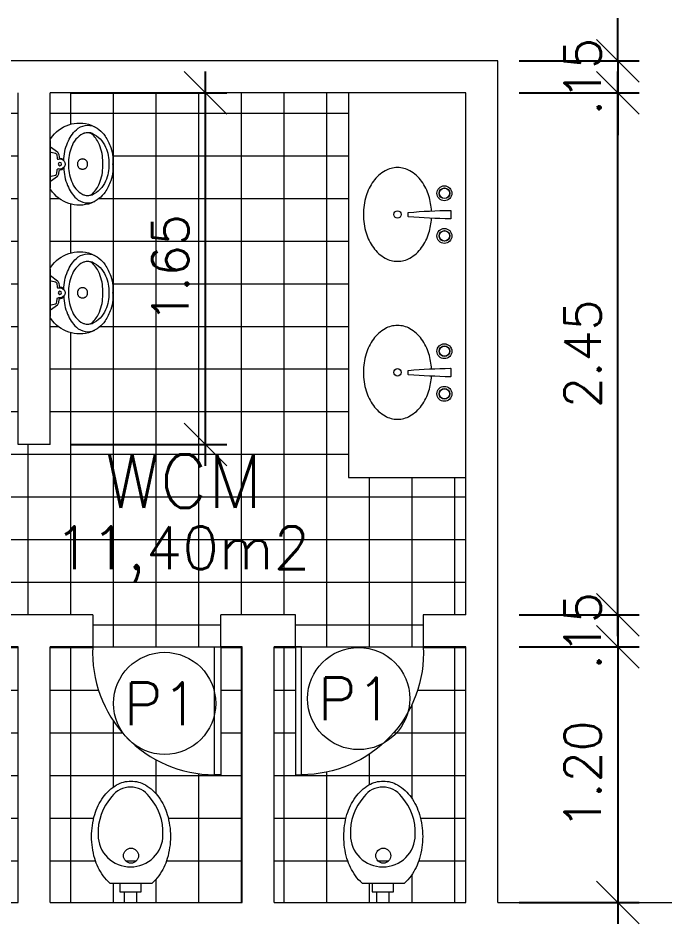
# Model space of a CAD drawing. Header units: millimetres. Extents: x 521 to 1055, y 261 to 520.
# Drawn here: x 575.988 to 579.021, y 374.396 to 378.646 of the extents above; entities that cross this region are included whole.
import ezdxf
from ezdxf.enums import TextEntityAlignment as Align

# ---------------------------------------------------------------- set-up
doc = ezdxf.new("R2010")
doc.units = ezdxf.units.MM
doc.linetypes.add('CONTINU', pattern=[0])
doc.linetypes.add('DASHDOT', pattern=[1, 0.5, -0.25, 0, -0.25])
doc.layers.add('0.1', color=8, linetype='Continuous', lineweight=13)
doc.styles.add('ROMANS', font='romans')
doc.styles.get("Standard").update_dxf_attribs({"font": 'romans.shx'})
doc.dimstyles.new('Fares Eng - 50', dxfattribs={"dimscale": 2, "dimtxt": 0.085, "dimasz": 0.1, "dimexe": 0.05, "dimexo": 0.05, "dimgap": 0.04, "dimtad": 1, "dimzin": 4, "dimdsep": 46, "dimtxsty": 'ROMANS', "dimblk1": 'OBLIQUE', "dimblk2": 'OBLIQUE', "dimsah": 1, "dimcen": 0.05, "dimdle": 0.05, "dimclrd": 8, "dimclre": 8, "dimclrt": 8, "dimaunit": 1, "dimadec": 0, "dimazin": 0, "dimtfac": 1, "dimtix": 1, "dimtmove": 2, "dimatfit": 0, "dimldrblk": 'OPEN90', "dimfxl": 1, "dimtolj": 1, "dimtzin": 0, "dimarcsym": 0})
pattern_1 = [(0, (-100.5649307543961, 798.4929766788952), (0, -0.2), []), (270, (-100.5649307543961, 798.4929766788952), (-0.2, -1.224606353822377e-17), [])]

# ---------------------------------------------------------------- blocks, each defined once
blk = doc.blocks.new('_OBLIQUE')
at = {"color": 0, "linetype": 'ByBlock'}
blk.add_line((-0.5, -0.5), (0.5, 0.5), dxfattribs=at)
blk = doc.blocks.new('*D1013')
at = {"layer": '0.1', "color": 8, "linetype": 'CONTINU', "lineweight": -2, "transparency": 16777216}
for p, q in [((578.7999868507984, 375.8464883394475), (578.7999868507984, 376.0464883394475)), ((578.3377410264083, 375.8464883394475), (578.8999868507984, 375.8464883394475)), ((578.7999868507984, 375.8464883394475), (578.7999868507984, 375.6964883394475)), ((578.3377410264083, 375.6964883394475), (578.8999868507984, 375.6964883394475)), ((578.7999868507984, 375.6964883394475), (578.7999868507984, 375.4964883394475))]:
    blk.add_line(p, q, dxfattribs=at)
at = {"layer": 'DEFPOINTS', "color": 0, "linetype": 'CONTINU', "lineweight": -2, "transparency": 16777216}
for p in [(578.2377410264082, 375.8464883394475), (578.2377410264082, 375.6964883394475), (578.7999868507984, 375.6964883394475)]:
    blk.add_point(p, dxfattribs=at)
at = {"layer": '0.1', "color": 8, "linetype": 'CONTINU', "lineweight": -2, "transparency": 16777216, "xscale": 0.2, "yscale": 0.2, "zscale": 0.2}
for p, rotation in [((578.7999868507984, 375.8464883394475), 270), ((578.7999868507984, 375.6964883394475), 90)]:
    blk.add_blockref('_OBLIQUE', p, dxfattribs=dict(at, rotation=rotation))
at = {"layer": '0.1', "color": 8, "linetype": 'CONTINU', "transparency": 16777216, "insert": (578.6349868507983, 375.7714883394476), "char_height": 0.17, "attachment_point": 5, "rotation": 90, "style": 'ROMANS'}
blk.add_mtext('\\A1;.15', dxfattribs=at)
blk = doc.blocks.new('_Open90')
at = {"color": 0, "linetype": 'ByBlock', "lineweight": -2}
for p, q in [((-0.5, 0.5), (0, 0)), ((0, 0), (-1, 0)), ((0, 0), (-0.5, -0.5))]:
    blk.add_line(p, q, dxfattribs=at)
blk = doc.blocks.new('*D1014')
at = {"layer": '0.1', "color": 8, "linetype": 'CONTINU', "lineweight": -2, "transparency": 16777216}
for p, q in [((578.7999868507984, 375.7964883394475), (578.7999868507984, 374.3964883394476)), ((578.3377410264083, 375.6964883394475), (578.8999868507984, 375.6964883394475)), ((578.3377410264084, 374.4964883394476), (578.8999868507984, 374.4964883394476))]:
    blk.add_line(p, q, dxfattribs=at)
at = {"layer": 'DEFPOINTS', "color": 0, "linetype": 'CONTINU', "lineweight": -2, "transparency": 16777216}
for p in [(578.2377410264082, 375.6964883394475), (578.2377410264083, 374.4964883394476), (578.7999868507984, 374.4964883394476)]:
    blk.add_point(p, dxfattribs=at)
at = {"layer": '0.1', "color": 8, "linetype": 'CONTINU', "lineweight": -2, "transparency": 16777216, "xscale": 0.2, "yscale": 0.2, "zscale": 0.2}
for p, rotation in [((578.7999868507984, 375.6964883394475), 90), ((578.7999868507984, 374.4964883394476), 270)]:
    blk.add_blockref('_OBLIQUE', p, dxfattribs=dict(at, rotation=rotation))
at = {"layer": '0.1', "color": 8, "linetype": 'CONTINU', "transparency": 16777216, "insert": (578.6349868507983, 375.0964883394476), "char_height": 0.17, "attachment_point": 5, "rotation": 90, "style": 'ROMANS'}
blk.add_mtext('\\A1;1.20', dxfattribs=at)
blk = doc.blocks.new('*D1015')
at = {"layer": '0.1', "color": 8, "linetype": 'CONTINU', "lineweight": -2, "transparency": 16777216}
for p, q in [((578.7999868507984, 378.4464883394476), (578.7999868507984, 378.6464883394476)), ((578.3377410264084, 378.4464883394476), (578.8999868507984, 378.4464883394476)), ((578.7999868507984, 378.4464883394476), (578.7999868507984, 378.2964883394475)), ((578.3377410264084, 378.2964883394475), (578.8999868507984, 378.2964883394475)), ((578.7999868507984, 378.2964883394475), (578.7999868507984, 378.0964883394475))]:
    blk.add_line(p, q, dxfattribs=at)
at = {"layer": 'DEFPOINTS', "color": 0, "linetype": 'CONTINU', "lineweight": -2, "transparency": 16777216}
for p in [(578.2377410264083, 378.4464883394476), (578.2377410264083, 378.2964883394475), (578.7999868507984, 378.2964883394475)]:
    blk.add_point(p, dxfattribs=at)
at = {"layer": '0.1', "color": 8, "linetype": 'CONTINU', "lineweight": -2, "transparency": 16777216, "xscale": 0.2, "yscale": 0.2, "zscale": 0.2}
for p, rotation in [((578.7999868507984, 378.4464883394476), 270), ((578.7999868507984, 378.2964883394475), 90)]:
    blk.add_blockref('_OBLIQUE', p, dxfattribs=dict(at, rotation=rotation))
at = {"layer": '0.1', "color": 8, "linetype": 'CONTINU', "transparency": 16777216, "insert": (578.6349868507983, 378.3714883394476), "char_height": 0.17, "attachment_point": 5, "rotation": 90, "style": 'ROMANS'}
blk.add_mtext('\\A1;.15', dxfattribs=at)
blk = doc.blocks.new('P60')
at = {"color": 252}
blk.add_lwpolyline([(-0.6000000000000227, 0.05960000000008298), (0, 0.05960000000008298), (0, 0.03000000000000114), (-0.6000000000000227, 0.03000000000000114)], close=True, dxfattribs=at)
at = {"color": 8}
blk.add_arc((-0.02886986666674457, 0.05960000000008306), 0.5711301333332781, 87.10253993610587, 180, dxfattribs=at)
blk = doc.blocks.new('Vaso')
for points in [[(0.02999999999997272, -0.04999999999995453), (0.02999999999997272, 0), (-0.02999999999997272, 0), (-0.02999999999997272, -0.04999999999995453)], [(0.04999999999995453, -0.09000000000014552), (0.04999999999995453, -0.04999999999995453), (-0.04999999999995453, -0.04999999999995453), (-0.04999999999995453, -0.09000000000014552)]]:
    blk.add_lwpolyline(points)
for points in [[(0.1828955200001019, -0.3100000000001728, -0.071776), (0.1680402599999979, -0.4129498500001318, -0.083144), (0.128710270000056, -0.4938477600001079, -0.106699), (0.06516211000007388, -0.5518467399999736, -0.132564), (-0.002104480000070907, -0.5700000000001637, -0.132564), (-0.06937106999998832, -0.5518467399999736, -0.106699), (-0.1329192299999704, -0.4938477600001079, -0.083144), (-0.1722492199999124, -0.4129498500001318, -0.071776), (-0.1871044800000163, -0.3100000000001728, -0.071776), (-0.1722492199999124, -0.2070501499999864, -0.083144), (-0.1329192299999704, -0.1261522400000104, -0.060171), (-0.09999999999990905, -0.09000000000014552), (0.09579103999999461, -0.09000000000014552, -0.060171), (0.128710270000056, -0.1261522400000104, -0.083144), (0.1680402599999979, -0.2070501499999864, -0.071776)], [(-0.08763701527800549, -0.4972033683313839, 0.2473999053505774), (0, -0.5413053001348089, 0.2473999053505774), (0.08763701527800549, -0.4972033683313839, 0.1978584598758542), (0.1521044799999345, -0.3175259839795217, 0.4183289460701766), (0, -0.1675407474929216, 0.4183289460701766), (-0.1521044799999345, -0.3175259839795217, 0.1978584598758542)]]:
    blk.add_lwpolyline(points, format="xyb", close=True)
blk.add_circle((-0.002104480000070907, -0.2200259839794398), 0.03525)
blk = doc.blocks.new('MIC')
for p, q in [((-7.181022390642248e-30, -3.552713678800501e-15), (2.253725092833587e-16, 0.1114999999999959)), ((0.294006887496943, 0.001700320565272878), (0.294006887496943, -4.146983364735735e-15)), ((-2.253725092833731e-16, -0.111500000000003), (-7.181022390642248e-30, -3.552713678800501e-15)), ((0.294006887496943, -4.146983364735735e-15), (0.294006887496943, -0.001700320565281172))]:
    blk.add_line(p, q)
for points in [[(0.06389889671298657, 0.01598841757203382, -0.1006025227802019), (0.08200000000000095, 0.09999999999999948, -0.1146110086684233), (0.1229999999999997, 0.1609999999999993, -0.3098364236183091), (0.2095199143072243, 0.1751021543491027, -0.3098364236183091)], [(0.1613928576543483, -0.1455672248154997), (0.1649101941308434, -0.1467308523902687, 0.1890387966786642), (0.1966600698150721, -0.1450091000326438, 0.1890137212314096), (0.2599702370741317, -0.07963134921959511, 0.1168018518744347), (0.2749686266706473, -2.332144905471686e-15, 0.1168018518744347), (0.2599702370741321, 0.0796313492195905, 0.1890137212314096), (0.1966600698150728, 0.1450091000326395, 0.1890387966786642), (0.164910194130844, 0.1467308523902645), (0.1613928576543489, 0.1455672248154954)], [(1.072361025267808e-16, 0.05305361097392058, -0.4731156655992713), (0.005000000000000895, 0.05599999999999915), (0.02500000000000046, 0.05149999999999894, -0.3625423988178856), (0.03149999999999951, 0.04299999999999742), (0.03250000000000069, 0.02849999999999924, 0.5647686887747856), (0.03857059185199323, 0.02282112824928532)], [(0.002000000000000831, 0.0804999999999989), (0.03400000000000081, 0.05699999999999676, -0.1805002929806469), (0.04100000000000046, 0.04549999999999868), (0.04299999999999932, 0.03199999999999816, 0.350290051334585), (0.04850000000000071, 0.02599999999999793, -0.2520343750682387), (0.06300000000000065, 0.01949999999999883)], [(-1.072361025267879e-16, -0.05305361097392414, 0.4731156655992713), (0.005000000000000668, -0.05600000000000272), (0.02500000000000025, -0.05150000000000259, 0.3625423988178856), (0.03149999999999933, -0.0430000000000011), (0.03250000000000058, -0.02850000000000292, -0.5647686887747856), (0.03857059185199314, -0.02282112824928902)], [(0.002000000000000505, -0.08050000000000246), (0.03400000000000058, -0.05700000000000045, 0.1805002929806469), (0.04100000000000028, -0.0455000000000024), (0.0429999999999992, -0.03200000000000189, -0.350290051334585), (0.0485000000000006, -0.02600000000000167, 0.2520343750682387), (0.06300000000000057, -0.01950000000000264)], [(0.06389889671298651, -0.01598841757203763, 0.1006025227802019), (0.08200000000000053, -0.1000000000000034, 0.1146110086684233), (0.122999999999999, -0.1610000000000034, 0.3098364236183091), (0.2095199143072236, -0.1751021543491071, 0.3098364236183091)]]:
    blk.add_lwpolyline(points, format="xyb")
blk.add_lwpolyline([(0.2469999999999999, -2.275612532610937e-15), (0.2471178908324276, -0.007832022022059848, -0.1020165053088811), (0.2314231464083887, -0.09020397524524396, -0.1006339586119125), (0.1998321805410083, -0.1371621200431705, -0.3104304348799956), (0.1587115284339952, -0.14447530021719, -0.02983714588725854), (0.1530000000000002, -0.1425000000000004, -0.1938874956134008), (0.1005000000000001, -0.08000000000000028, -0.09663518521957772), (0.08549999999999969, -1.949176117819334e-15, -0.09663518521957772), (0.1005000000000004, 0.07999999999999631, -0.1938874956134008), (0.1530000000000007, 0.1424999999999962, -0.02983714588725854), (0.1587115284339958, 0.1444753002171858, -0.3104304348799956), (0.1998321805410089, 0.1371621200431661, -0.1006339586119125), (0.2314231464083891, 0.09020397524523946, -0.1020165053088811), (0.2471178908324277, 0.007832022022055296)], format="xyb", close=True)
blk.add_circle((0.04599999999999937, -1.869335632467826e-15), 0.0075)
at = {"linetype": 'DASHDOT'}
blk.add_circle((0.1519999999999992, -2.083591112145287e-15), 0.024, dxfattribs=at)
for centre, radius, start, end in [((0.1377702899573948, 0.0315578556840454), 0.1611987715412378, 69.96350135858401, 146.725367118701), ((0.1386857544530518, 0.0475243997117098), 0.1459577868522475, 35.25885026493741, 68.15339377250778), ((0.0354886119335873, -0.01077122697287798), 0.2641474675909128, 26.26255795670085, 32.66128229190893), ((0.01420555517480282, 0.1112656864088919), 0.01420748748665075, 142.0649101323887, 179.0550202112607), ((-0.02926556299823355, -0.04272209828493694), 0.336355232746058, 21.06742201065763, 26.2625579567061), ((0.159761937990389, 0.03009408813070781), 0.1337877300855334, 1.845086542449727, 21.06742201065554), ((0.04599999999999937, -1.869335632467826e-15), 0.024, 251.967363912805, 108.0326360871948), ((-0.7216496446169334, 0.001700320565274931), 1.015656532113876, 359.9999999999999, 1.845086542450083), ((0.1597619379903889, -0.03009408813071201), 0.1337877300855336, 338.9325779893443, 358.15491345755), ((-0.7216496446169334, -0.001700320565275566), 1.015656532113876, 358.1549134575496, 359.9999999999998), ((-0.02926556299823338, 0.04272209828493351), 0.3363552327460579, 333.7374420432938, 338.9325779893422), ((0.01420555517480237, -0.1112656864088955), 0.014207487486651, 180.9449797887391, 217.935089867611), ((0.1377702899573947, -0.03155785568404951), 0.1611987715412371, 213.2746328812987, 290.0364986414158), ((0.03548861193358734, 0.01077122697287429), 0.2641474675909128, 327.3387177080908, 333.7374420432989), ((0.1386857544530517, -0.0475243997117139), 0.1459577868522475, 291.846606227492, 324.7411497350624)]:
    blk.add_arc(centre, radius, start, end)
blk = doc.blocks.new('Cuba')
blk.add_lwpolyline([(0.0007964035890972809, 0.05000000000001137), (-0.007366352336667308, 0.0499999999999925, -0.3896877516864198), (-0.009359223717736526, 0.05183128823838757, -0.01723366479288366), (-0.01917277886242666, 0.247968944425077, -0.4187690770508936), (-0.01717301998914593, 0.25), (0.0007964035890972809, 0.25), (0.01876582716733935, 0.25, -0.4187690770508931), (0.02076558604062009, 0.247968944425077, -0.01723366479288366), (0.01095203089593292, 0.05183128823840271, -0.3896877516864196), (0.008959159514862449, 0.0499999999999925)], format="xyb", close=True)
blk.add_lwpolyline([(-0.01642655458466891, 0.1595521582631534, 0.05959206038068896), (-0.08696014067280601, 0.1471861917011097, 0.08424761497446774), (-0.1555634918610417, 0.1131370849898587, 0.1064685849763624), (-0.2045356555467384, 0.05839934548953352, 0.1301586401875859), (-0.2200000000000006, 0, 0.1301586401875893), (-0.2045356555467384, -0.05839934548953352, 0.1064685849763587), (-0.1555634918610417, -0.1131370849898303, 0.08424761497446792), (-0.08696014067280829, -0.1471861917010813, 0.07328068524213961), (0, -0.1599999999999966, 0.0732806852421363), (0.08696014067280601, -0.1471861917010813, 0.0842476149744677), (0.15556349186104, -0.1131370849898303, 0.1064685849763671), (0.2045356555467367, -0.05839934548950509, 0.1301586401875963), (0.2199999999999989, 0, 0.1301586401875876), (0.2045356555467367, 0.05839934548953352, 0.1064685849763547), (0.15556349186104, 0.1131370849898587, 0.08424761497446004), (0.08696014067280829, 0.1471861917011097, 0.05826802056709933), (0.01801512440569979, 0.1594612693903912, 0.07328068524213464)], format="xyb")
for centre, radius in [((-0.09920359641090386, 0.2199999999999989), 0.035), ((0.1007964035890973, 0.2199999999999989), 0.035), ((0, 0), 0.0175)]:
    blk.add_circle(centre, radius)
at = {"color": 8}
for centre, radius in [((-0.09920359641090386, 0.2199999999999989), 0.025), ((-0.09920359641090386, 0.2199999999999989), 0.024), ((0.1007964035890973, 0.2199999999999989), 0.025), ((0.1007964035890973, 0.2199999999999989), 0.024)]:
    blk.add_circle(centre, radius, dxfattribs=at)
blk = doc.blocks.new('ÁREA')
for p in [(4.97462945148186e-05, 0.003761569252461072), (0, 0)]:
    blk.add_attdef('COMPARTIMENTO', text='', height=0.0025).set_placement(p, align=Align.CENTER)
at = {"color": 1}
for p in [(-4.97462945148186e-05, -0.003761569252461072), (-9.94925890296372e-05, -0.007523138504922144)]:
    blk.add_attdef('ÁREA', text='', height=0.002, dxfattribs=at).set_placement(p, align=Align.CENTER)
blk = doc.blocks.new('*D1016')
at = {"layer": '0.1', "color": 8, "lineweight": -2, "transparency": 16777216}
for p, q in [((576.8670226852952, 376.5464883394475), (576.8670226852952, 378.3964883394476)), ((576.2377410264085, 378.2964883394476), (576.9670226852952, 378.2964883394476)), ((576.2377410264085, 376.6464883394475), (576.9670226852952, 376.6464883394475))]:
    blk.add_line(p, q, dxfattribs=at)
at = {"layer": 'DEFPOINTS', "color": 0, "lineweight": -2, "transparency": 16777216}
for p in [(576.1377410264084, 378.2964883394476), (576.8670226852952, 378.2964883394476), (576.1377410264084, 376.6464883394475)]:
    blk.add_point(p, dxfattribs=at)
at = {"layer": '0.1', "color": 8, "lineweight": -2, "transparency": 16777216, "xscale": 0.2, "yscale": 0.2, "zscale": 0.2}
for p, rotation in [((576.8670226852952, 378.2964883394476), 90), ((576.8670226852952, 376.6464883394475), 270)]:
    blk.add_blockref('_OBLIQUE', p, dxfattribs=dict(at, rotation=rotation))
at = {"layer": '0.1', "color": 8, "transparency": 16777216, "insert": (576.7020226852951, 377.4714883394476), "char_height": 0.17, "attachment_point": 5, "rotation": 90, "style": 'ROMANS'}
blk.add_mtext('\\A1;1.65', dxfattribs=at)
blk = doc.blocks.new('*D1017')
at = {"layer": '0.1', "color": 8, "linetype": 'CONTINU', "lineweight": -2, "transparency": 16777216}
for p, q in [((578.7999868507984, 375.7464883394475), (578.7999868507984, 378.3964883394476)), ((578.3377410264084, 378.2964883394475), (578.8999868507984, 378.2964883394475)), ((578.3377410264083, 375.8464883394475), (578.8999868507984, 375.8464883394475))]:
    blk.add_line(p, q, dxfattribs=at)
at = {"layer": 'DEFPOINTS', "color": 0, "linetype": 'CONTINU', "lineweight": -2, "transparency": 16777216}
for p in [(578.2377410264083, 378.2964883394475), (578.7999868507984, 378.2964883394475), (578.2377410264082, 375.8464883394475)]:
    blk.add_point(p, dxfattribs=at)
at = {"layer": '0.1', "color": 8, "linetype": 'CONTINU', "lineweight": -2, "transparency": 16777216, "xscale": 0.2, "yscale": 0.2, "zscale": 0.2}
for p, rotation in [((578.7999868507984, 378.2964883394475), 90), ((578.7999868507984, 375.8464883394475), 270)]:
    blk.add_blockref('_OBLIQUE', p, dxfattribs=dict(at, rotation=rotation))
at = {"layer": '0.1', "color": 8, "linetype": 'CONTINU', "transparency": 16777216, "insert": (578.6349868507983, 377.0714883394476), "char_height": 0.17, "attachment_point": 5, "rotation": 90, "style": 'ROMANS'}
blk.add_mtext('\\A1;2.45', dxfattribs=at)

msp = doc.modelspace()

# ---------------------------------------------------------------- hatches: boundary and pattern name
at = {"layer": '0.1', "linetype": 'CONTINU'}
h = msp.add_hatch(dxfattribs=at)
h.set_pattern_fill('_USER', color=8, scale=0.2, style=0, double=1, pattern_type=0)
h.set_pattern_definition([(0, (-100.5649307543961, 0), (0, 0.2), []), (90, (-100.5649307543961, 0), (-0.2, 1.224606353822377e-17), [])])
h.paths.add_polyline_path([(577.5377410264089, 378.2964883394475), (576.1377410264084, 378.2964883394476), (576.1377410264084, 378.0729869898494, -0.1628160446244721), (576.1407410264095, 378.0814869898496, -0.3480502846370825), (576.3307410264078, 378.1444869898485, -0.1445233165197684), (576.3956089614273, 378.0932686348172, -0.02792695870552506), (576.4101106896694, 378.0675971221961, -0.02267194023055926), (576.4223480651618, 378.0396732554813, -0.0840704910421127), (576.4312213300298, 377.9958886775929, -0.008050882724628592), (576.4317479139054, 377.9631873104136), (576.4317479139054, 377.9597866692827, -0.0080508827246005), (576.4312213300298, 377.9270853021035, -0.08407049104117602), (576.422348065162, 377.8833007242156, -0.02267194022961322), (576.4101106896699, 377.855376857502, -0.02792695871136476), (576.3956089614248, 377.8297053448755, -0.1445233165107818), (576.3307410264085, 377.7784869898481, -0.348050284641138), (576.1407410264086, 377.8414869898479, -0.162816044595225), (576.1377410264084, 377.8499869898469), (576.1377410264084, 377.4690386615684, -0.1628160446244721), (576.1407410264095, 377.4775386615687, -0.3480502846370825), (576.3307410264078, 377.5405386615676, -0.1445233165197684), (576.3956089614273, 377.4893203065362, -0.02792695870552506), (576.4101106896694, 377.4636487939152, -0.02267194023055926), (576.4223480651618, 377.4357249272003, -0.0840704910421127), (576.4312213300298, 377.3919403493119, -0.008050882724628592), (576.4317479139054, 377.3592389821326), (576.4317479139054, 377.3558383410018, -0.0080508827246005), (576.4312213300298, 377.3231369738226, -0.08407049104117602), (576.422348065162, 377.2793523959347, -0.02267194022961322), (576.4101106896699, 377.2514285292211, -0.02792695871136476), (576.3956089614248, 377.2257570165946, -0.1445233165107818), (576.3307410264085, 377.1745386615672, -0.348050284641138), (576.1407410264086, 377.237538661567, -0.162816044595225), (576.1377410264084, 377.2460386615659), (576.1377410264084, 376.6464883394476), (575.9877410264086, 376.6464883394477), (575.9877410264083, 378.2964883394475), (575.0877410264083, 378.2964883394475), (575.0877410264083, 378.1964883394476), (575.7877410264086, 378.1964883394475), (575.7877410264086, 378.1664883394475, -0.4014455578217007), (575.0877410264086, 377.4964883394476), (575.0877410264086, 377.4664883394476), (575.0877410264085, 376.5464883394476), (575.0877410264073, 375.9464883394473), (575.0877410264075, 375.8464883394475), (575.1877410264087, 375.8464883394475), (575.1877410264086, 375.6964883394476), (575.2173410264087, 375.6964883394476), (575.7877410264086, 375.6964883394475), (575.7877410264088, 375.8464883394475), (575.8177410264086, 375.8464883394475), (576.3377410264081, 375.8464883394476), (576.337741026408, 375.6964883394474), (576.9377410264082, 375.6964883394476), (576.9377410264083, 375.8464883394475), (576.9677410264081, 375.8464883394475), (577.2877410264084, 375.8464883394477), (577.2877410264085, 375.6964883394492), (577.3173410264086, 375.6964883394492), (577.8877410264085, 375.6964883394492), (577.8877410264085, 375.8464883394491), (577.9177410264085, 375.8464883394491), (578.0877410264084, 375.8464883394476), (578.0877410264084, 376.4910939835211), (577.5377410264083, 376.4910939835211)])
h.paths.add_polyline_path([(575.6725158156265, 376.2617693527766, -1), (575.1932281468861, 376.2617693527766, -1)], flags=16)
h.paths.add_polyline_path([(576.3267041689707, 376.2867375116143), (577.2017041689707, 376.2867375116143), (577.2017041689707, 376.6617375116143), (576.3267041689707, 376.6617375116143)], flags=8)
h.paths.add_polyline_path([(576.0742379963682, 375.9636636038721), (577.440904663035, 375.9636636038721), (577.440904663035, 376.3208064610149), (576.0742379963682, 376.3208064610149)], flags=24)
h.paths.add_polyline_path([(576.3267041689707, 376.2867375116143), (577.2017041689707, 376.2867375116143), (577.2017041689707, 376.6617375116143), (576.3267041689707, 376.6617375116143)], flags=24)
h.paths.add_polyline_path([(576.0742379963682, 375.9636636038721), (577.440904663035, 375.9636636038721), (577.440904663035, 376.3208064610149), (576.0742379963682, 376.3208064610149)], flags=8)
h.paths.add_polyline_path([(576.517022685295, 377.1310121489715), (576.517022685295, 377.8119645299238), (576.817022685295, 377.8119645299238), (576.817022685295, 377.1310121489715)], flags=24)
h.paths.add_polyline_path([(575.2113113928322, 376.1128599359623), (575.6065494880702, 376.1128599359623), (575.6065494880702, 376.4128599359623), (575.2113113928322, 376.4128599359623)], flags=24)
h = msp.add_hatch(dxfattribs=at)
h.set_pattern_fill('_USER', color=8, scale=0.2, style=0, double=1, pattern_type=0)
h.set_pattern_definition(pattern_1)
h.paths.add_polyline_path([(575.9877410264085, 374.4964883394476), (575.7315712981485, 374.4964883394476), (575.7315712981484, 374.5464883394475), (575.6715712981485, 374.5464883394475), (575.6715712981485, 374.4964883394476), (575.0877410264084, 374.4964883394476), (575.0877410264084, 374.7964883394475), (575.0877410264102, 375.3964883394475), (575.0877410264087, 375.6964883394475), (575.1877410264086, 375.6964883394476), (575.1877410264086, 375.0964883394475), (575.2173410264098, 375.0964883394475, 0.4291040067098116), (575.7877410264088, 375.6964883394476), (575.9877410264085, 375.6964883394476)])
h.paths.add_polyline_path([(575.5335301149402, 374.9094350569886, -3.073136091760415e-06), (575.5335310613513, 374.9094382681735, 2.298261749447737e-06)], flags=0)
h.paths.add_polyline_path([(575.6684257781485, 374.716514323427, 1), (575.7389257781485, 374.716514323427, 1)], flags=0)
edge = h.paths.add_edge_path(flags=16)
edge.add_arc((575.882836416265, 374.8064880890473), 0.3641606381167727, 163.5782748653673, 179.999960602859, ccw=False)
edge.add_arc((575.7947608749796, 374.8324460039589), 0.2723395385858779, 144.5667168692639, 163.5781902089613, ccw=False)
edge.add_arc((575.7389819163878, 374.872134854788), 0.2038815434230515, 120.2052823623753, 144.56672184459, ccw=False)
edge.add_arc((575.7036757638198, 374.9327841714046), 0.1337041680431426, 89.99999385975178, 120.2053114872979, ccw=False)
edge.add_arc((575.7036757924772, 374.932784171405), 0.1337041680427554, 59.79468851265841, 90.00000614019962, ccw=False)
edge.add_arc((575.668369639909, 374.872134854788), 0.2038815434230601, 35.433278155409994, 59.79471763762467, ccw=False)
edge.add_arc((575.6125906813172, 374.8324460039589), 0.2723395385858707, 16.42180979103881, 35.43328313073607, ccw=False)
edge.add_arc((575.5245151400318, 374.8064880890473), 0.3641606381167788, 3.939714088119217e-05, 16.42172513463271, ccw=False)
edge.add_arc((575.524515140031, 374.8064885898481), 0.3641606381175685, 343.5782748653855, 359.9999606028769, ccw=False)
edge.add_arc((575.6125906813172, 374.7805306749364), 0.2723395385858779, 324.5667168692639, 343.5781902089613, ccw=False)
edge.add_arc((575.6683684967237, 374.7408429171219), 0.2038831085606229, 310.79308703992695, 324.56665782429025, ccw=False)
edge.add_line((575.8015712981484, 374.5864883394477), (575.6057802581485, 374.5864883394477))
edge.add_arc((575.7389830595731, 374.7408429171219), 0.2038831085606259, 215.4333421757097, 229.2069129600731, ccw=False)
edge.add_arc((575.7947608749796, 374.7805306749364), 0.2723395385858707, 196.4218097910387, 215.4332831307361, ccw=False)
edge.add_arc((575.8828364162658, 374.8064885898481), 0.3641606381175744, 180.0000393971231, 196.4217251346145, ccw=False)
at = {"layer": '0.1'}
h = msp.add_hatch(dxfattribs=at)
h.set_pattern_fill('_USER', color=8, scale=0.2, style=0, double=1, pattern_type=0)
h.set_pattern_definition(pattern_1)
h.paths.add_polyline_path([(577.0377410264084, 374.4964883394475), (576.5449770903721, 374.4964883394476), (576.5449770903722, 374.5464883394476), (576.4849770903721, 374.5464883394477), (576.4849770903721, 374.4964883394478), (576.1377410264084, 374.4964883394478), (576.1377410264083, 375.6964883394475), (576.3377410264081, 375.6964883394476, 0.4291040067103729), (576.9081410264081, 375.0964883394475), (576.9377410264082, 375.0964883394475), (576.937741026408, 375.6964883394476), (577.0377410264086, 375.6964883394475)])
h.paths.add_polyline_path([(576.3469359071638, 374.9094350569887, -3.073136091760415e-06), (576.3469368535749, 374.9094382681736, 2.298261749447737e-06)], flags=0)
h.paths.add_polyline_path([(576.4818315703722, 374.7165143234271, 1), (576.5523315703722, 374.7165143234271, 1)], flags=0)
edge = h.paths.add_edge_path(flags=16)
edge.add_arc((576.6962422084887, 374.8064880890474), 0.3641606381167727, 163.5782748653673, 179.999960602859, ccw=False)
edge.add_arc((576.6081666672032, 374.832446003959), 0.2723395385858779, 144.5667168692639, 163.5781902089613, ccw=False)
edge.add_arc((576.5523877086115, 374.8721348547881), 0.2038815434230515, 120.2052823623753, 144.56672184459, ccw=False)
edge.add_arc((576.5170815560434, 374.9327841714047), 0.1337041680431426, 89.99999385975178, 120.2053114872979, ccw=False)
edge.add_arc((576.5170815847008, 374.9327841714051), 0.1337041680427554, 59.79468851265841, 90.00000614019962, ccw=False)
edge.add_arc((576.4817754321326, 374.8721348547881), 0.2038815434230601, 35.433278155409994, 59.79471763762467, ccw=False)
edge.add_arc((576.4259964735409, 374.832446003959), 0.2723395385858707, 16.42180979103881, 35.43328313073607, ccw=False)
edge.add_arc((576.3379209322554, 374.8064880890474), 0.3641606381167788, 3.939714088119217e-05, 16.42172513463271, ccw=False)
edge.add_arc((576.3379209322546, 374.8064885898482), 0.3641606381175685, 343.5782748653855, 359.9999606028769, ccw=False)
edge.add_arc((576.4259964735409, 374.7805306749365), 0.2723395385858779, 324.5667168692639, 343.5781902089613, ccw=False)
edge.add_arc((576.4817742889473, 374.740842917122), 0.2038831085606229, 310.79308703992695, 324.56665782429025, ccw=False)
edge.add_line((576.614977090372, 374.5864883394478), (576.4191860503721, 374.5864883394478))
edge.add_arc((576.5523888517968, 374.740842917122), 0.2038831085606259, 215.4333421757097, 229.2069129600731, ccw=False)
edge.add_arc((576.6081666672032, 374.7805306749365), 0.2723395385858707, 196.4218097910387, 215.4332831307361, ccw=False)
edge.add_arc((576.6962422084895, 374.8064885898482), 0.3641606381175744, 180.0000393971231, 196.4217251346145, ccw=False)
at = {"layer": '0.1', "linetype": 'CONTINU'}
h = msp.add_hatch(dxfattribs=at)
h.set_pattern_fill('_USER', color=8, scale=0.2, style=0, double=1, pattern_type=0)
h.set_pattern_definition(pattern_1)
h.paths.add_polyline_path([(578.0877410264084, 374.4964883394476), (577.7279942209053, 374.4964883394476), (577.7279942209052, 374.5464883394476), (577.6679942209053, 374.5464883394475), (577.6679942209053, 374.4964883394476), (577.1877410264084, 374.4964883394476), (577.1877410264084, 375.6964883394475), (577.2877410264085, 375.6964883394476), (577.2877410264085, 375.0964883394491), (577.3173410264097, 375.0964883394491, 0.2002278114432303), (577.7232294134731, 375.2658172203608, 0.1067036659193093), (577.7877350611603, 375.3437063222366, 0.1648705596941036), (577.8877410264087, 375.6964883394475), (578.0877410264084, 375.6964883394474)])
h.paths.add_polyline_path([(577.5299530436122, 374.9094350770593), (577.529953067386, 374.9094351577257, -2.184166950128146e-06), (577.5299539668137, 374.9094382094947), (577.5299539870119, 374.9094382780265, 2.290948924946051e-06)], flags=0)
h.paths.add_polyline_path([(577.6648487009053, 374.716514323427, 1), (577.7353487009053, 374.716514323427, 1)], flags=0)
edge = h.paths.add_edge_path(flags=16)
edge.add_arc((577.8792593390218, 374.8064880890473), 0.3641606381167727, 163.5782748653673, 179.999960602859, ccw=False)
edge.add_arc((577.7911837977364, 374.8324460039589), 0.2723395385858779, 144.5667168692639, 163.5781902089613, ccw=False)
edge.add_arc((577.7354048391446, 374.872134854788), 0.2038815434230515, 120.2052823623753, 144.56672184459, ccw=False)
edge.add_arc((577.7000986865766, 374.9327841714046), 0.1337041680431426, 89.99999385975178, 120.2053114872979, ccw=False)
edge.add_arc((577.7000987152339, 374.932784171405), 0.1337041680427554, 59.79468851265841, 90.00000614019962, ccw=False)
edge.add_arc((577.6647925626658, 374.872134854788), 0.2038815434230601, 35.433278155409994, 59.79471763762467, ccw=False)
edge.add_arc((577.609013604074, 374.8324460039589), 0.2723395385858707, 16.42180979103881, 35.43328313073607, ccw=False)
edge.add_arc((577.5209380627886, 374.8064880890473), 0.3641606381167788, 3.939714088119217e-05, 16.42172513463271, ccw=False)
edge.add_arc((577.5209380627878, 374.8064885898481), 0.3641606381175685, 343.5782748653855, 359.9999606028769, ccw=False)
edge.add_arc((577.609013604074, 374.7805306749364), 0.2723395385858779, 324.5667168692639, 343.5781902089613, ccw=False)
edge.add_arc((577.6647914194805, 374.7408429171219), 0.2038831085606229, 310.79308703992695, 324.56665782429025, ccw=False)
edge.add_line((577.7979942209051, 374.5864883394477), (577.6022031809052, 374.5864883394477))
edge.add_arc((577.7354059823299, 374.7408429171219), 0.2038831085606259, 215.4333421757097, 229.2069129600731, ccw=False)
edge.add_arc((577.7911837977364, 374.7805306749364), 0.2723395385858707, 196.4218097910387, 215.4332831307361, ccw=False)
edge.add_arc((577.8792593390226, 374.8064885898481), 0.3641606381175744, 180.0000393971231, 196.4217251346145, ccw=False)

# ---------------------------------------------------------------- linework, layer by layer
at = {"layer": '0.1', "color": 7}
for p, q in [((578.2377410264083, 378.4464883394476), (575.0877410264084, 378.4464883394476)), ((578.2377410264083, 374.4964883394476), (578.2377410264083, 378.4464883394476)), ((575.9877410264086, 376.6464883394476), (575.9877410264085, 378.2964883394476)), ((578.0877410264085, 378.2964883394475), (576.1377410264084, 378.2964883394476)), ((576.1377410264084, 376.6464883394475), (576.1377410264084, 378.2964883394476)), ((578.0877410264084, 375.8464883394476), (578.0877410264085, 378.2964883394475)), ((576.1377410264084, 376.6464883394475), (575.9877410264086, 376.6464883394476)), ((576.3377410264083, 375.8464883394476), (575.7877410264085, 375.8464883394475)), ((576.3377410264083, 375.8464883394475), (576.3377410264083, 375.6964883394476)), ((576.9377410264085, 375.6964883394476), (576.9377410264084, 375.8464883394476)), ((577.2877410264084, 375.8464883394477), (576.9377410264084, 375.8464883394476)), ((577.2877410264085, 375.6964883394475), (577.2877410264085, 375.8464883394476)), ((578.0877410264085, 375.8464883394475), (577.8877410264084, 375.8464883394475)), ((577.8877410264084, 375.8464883394476), (577.8877410264085, 375.6964883394475)), ((575.9877410264085, 375.6964883394476), (575.7877410264086, 375.6964883394476)), ((575.9877410264085, 374.4964883394476), (575.9877410264085, 375.6964883394476)), ((576.1377410264084, 374.4964883394476), (576.1377410264083, 375.6964883394475)), ((576.3377410264083, 375.6964883394476), (576.1377410264084, 375.6964883394476)), ((577.0377410264085, 375.6964883394475), (576.9377410264084, 375.6964883394476)), ((577.0377410264084, 374.4964883394476), (577.0377410264085, 375.6964883394476)), ((577.1877410264084, 374.4964883394476), (577.1877410264084, 375.6964883394476)), ((577.2877410264084, 375.6964883394476), (577.1877410264085, 375.6964883394475)), ((578.0877410264085, 375.6964883394475), (577.8877410264084, 375.6964883394475)), ((578.0877410264084, 374.4964883394475), (578.0877410264084, 375.6964883394475)), ((575.0877410264076, 374.4964883394475), (575.9877410264085, 374.4964883394475)), ((576.1377410264084, 374.4964883394474), (577.0377410264085, 374.4964883394475)), ((577.1877410264085, 374.4964883394475), (578.0877410264084, 374.4964883394475)), ((578.2377410264083, 374.4964883394474), (581.4377410264084, 374.4964883394475))]:
    msp.add_line(p, q, dxfattribs=at)
at = {"layer": '0.1', "color": 8}
for p, q in [((577.5377410264089, 378.2964883394474), (577.5377410264084, 376.4910939835211)), ((577.5377410264084, 376.4910939835211), (578.0877410264085, 376.4910939835211))]:
    msp.add_line(p, q, dxfattribs=at)
at = {"layer": '0.1', "color": 8, "linetype": 'CONTINU'}
for p, q in [((576.3377410264081, 375.6964883394475), (576.9377410264082, 375.6964883394476)), ((577.2877410264084, 375.696488339449), (577.8877410264084, 375.6964883394491))]:
    msp.add_line(p, q, dxfattribs=at)
at = {"layer": '0.1', "color": 8}
for centre in [(576.6746466940173, 375.4310328209557), (577.5846348189235, 375.4537619420621)]:
    msp.add_circle(centre, 0.2396438343701963, dxfattribs=at)

# ---------------------------------------------------------------- block references
at = {"layer": '0.1', "color": 8, "xscale": -1}
for name, p, rotation in [('MIC', (576.1377410264084, 377.9614869898481), 180), ('MIC', (576.1377410264084, 377.3575386615672), 180), ('P60', (577.2577410264086, 375.6964883394492), 270)]:
    msp.add_blockref(name, p, dxfattribs=dict(at, rotation=rotation))
at = {"layer": '0.1', "color": 8}
for name, p, rotation in [('Cuba', (577.7668875696282, 377.725302101823), 270), ('Cuba', (577.7668875696282, 376.984370262063), 270), ('P60', (576.9677410264081, 375.6964883394476), 90), ('Vaso', (576.5149770903721, 374.4964883394477), 180), ('Vaso', (577.6979942209052, 374.4964883394476), 180)]:
    msp.add_blockref(name, p, dxfattribs=dict(at, rotation=rotation))
ref = msp.add_blockref('ÁREA', (576.7642041689707, 376.3492375116143), dxfattribs=dict(at, xscale=133.3333333333333, yscale=133.3333333333333, zscale=133.3333333333333))
ref.add_attrib('COMPARTIMENTO', 'WCM', dxfattribs={"layer": '0', "color": 3, "height": 0.25}).set_placement((576.7642041689707, 376.3492375116143), align=Align.CENTER)
ref.add_attrib('ÁREA', '11,40m2', dxfattribs={"layer": '0', "color": 1, "height": 0.2}).set_placement((576.7575713297016, 376.0612826514911), align=Align.CENTER)

# ---------------------------------------------------------------- texts
for p in [(577.3940266114517, 375.3522496021938), (576.4840384865455, 375.3295204810873)]:
    msp.add_text('P1', height=0.2, dxfattribs=at).set_placement(p)

# ---------------------------------------------------------------- dimensions: what is measured, and where the dimension line sits
at = {"layer": '0.1', "color": 8, "linetype": 'CONTINU'}
for base, p1, p2, angle, picture, middle in [((578.7999868507984, 378.2964883394475), (578.2377410264083, 378.4464883394476), (578.2377410264083, 378.2964883394475), 270, '*D1015', (578.6349868507983, 378.3714883394476)), ((578.7999868507984, 378.2964883394475), (578.2377410264082, 375.8464883394475), (578.2377410264083, 378.2964883394475), 90, '*D1017', (578.6349868507983, 377.0714883394476)), ((578.7999868507984, 375.6964883394475), (578.2377410264082, 375.8464883394475), (578.2377410264082, 375.6964883394475), 270, '*D1013', (578.6349868507983, 375.7714883394476)), ((578.7999868507984, 374.4964883394476), (578.2377410264082, 375.6964883394475), (578.2377410264083, 374.4964883394476), 270, '*D1014', (578.6349868507983, 375.0964883394476))]:
    dim = msp.add_linear_dim(base=base, p1=p1, p2=p2, angle=angle, dimstyle='Fares Eng - 50', dxfattribs=at)
    dim.commit()
    dim.dimension.update_dxf_attribs({"geometry": picture, "text_midpoint": middle})
at = {"layer": '0.1', "color": 7}
dim = msp.add_linear_dim(base=(576.8670226852952, 378.2964883394476), p1=(576.1377410264084, 376.6464883394475), p2=(576.1377410264084, 378.2964883394476), angle=270, dimstyle='Fares Eng - 50', dxfattribs=at)
dim.commit()
dim.dimension.update_dxf_attribs({"geometry": '*D1016', "text_midpoint": (576.7020226852951, 377.4714883394476)})

doc.saveas('drawing.dxf')
